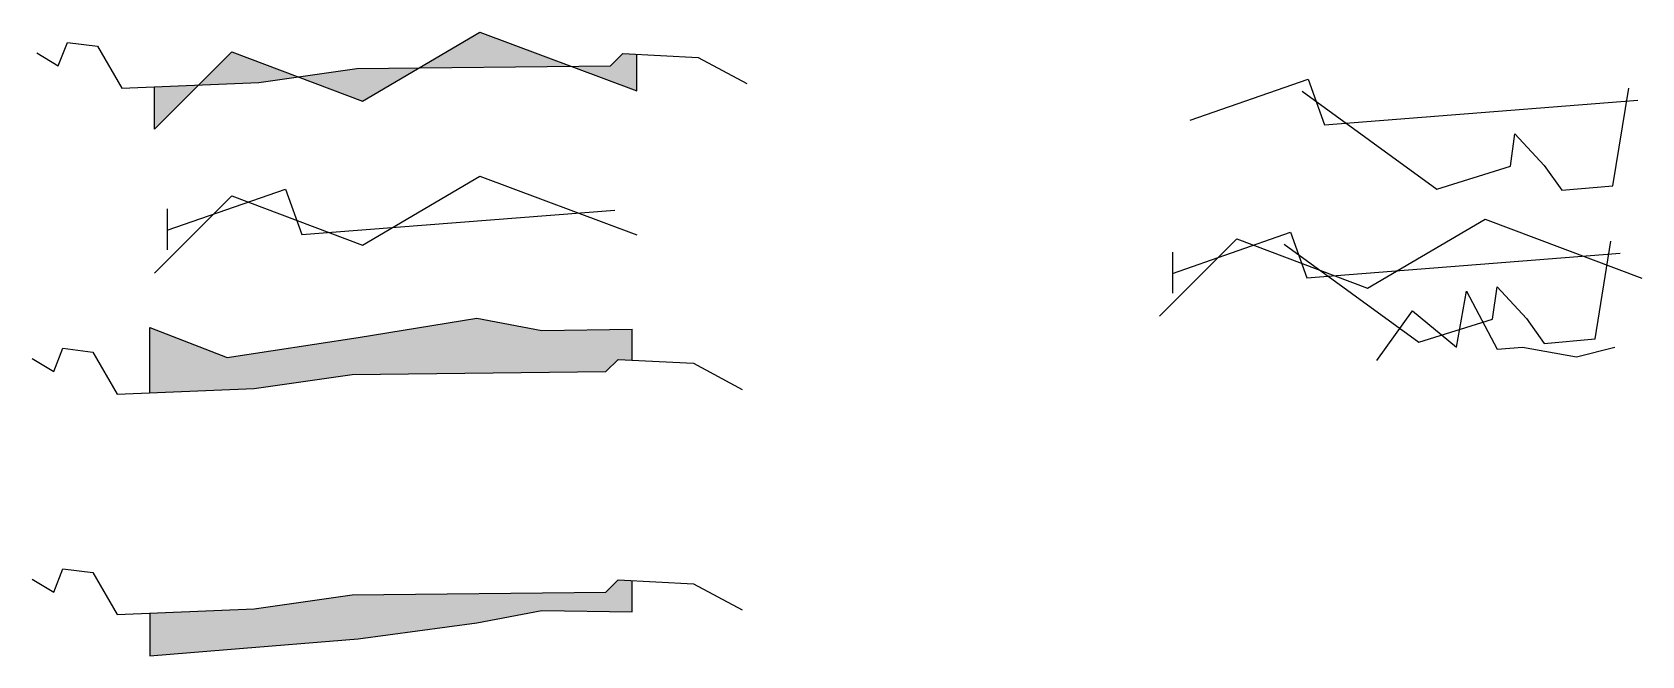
# Model space of a CAD drawing. Extents: x 0.3 to 31.4, y -6.1 to 5.9.
import ezdxf

# ---------------------------------------------------------------- set-up
doc = ezdxf.new("R2010")
doc.units = 0
doc.header["$MEASUREMENT"] = 0
doc.layers.get('0').update_dxf_attribs({"color": 74, "linetype": 'CONTINUOUS'})
for name, color, linetype in [('CUT', 12, 'CONTINUOUS'), ('FILL', 6, 'CONTINUOUS'), ('LAYER1', 40, 'CONTINUOUS'), ('LAYER2', 130, 'CONTINUOUS')]:
    doc.layers.add(name, color=color, linetype=linetype)

msp = doc.modelspace()

# ---------------------------------------------------------------- hatches: boundary and pattern name
at = {"layer": 'CUT'}
h = msp.add_hatch(dxfattribs=at)
h.set_pattern_fill('ANSI36', color=256, scale=0.5, style=0)
h.paths.add_polyline_path([(11.359, -0.621), (11.594, -0.387), (11.864, -0.4), (11.864, 0.201), (10.121, 0.174), (8.868, 0.414), (6.575, 0.041), (4.045, -0.351), (2.549, 0.228), (2.549, -1.027), (4.567, -0.945), (6.459, -0.675)])
h.paths.add_polyline_path([(4.135, 5.553), (3.493, 4.912), (4.657, 4.959), (5.418, 5.068)])
h.paths.add_polyline_path([(10.679, 5.275), (8.927, 5.931), (7.753, 5.242)])
at = {"layer": 'FILL'}
h = msp.add_hatch(dxfattribs=at)
h.set_pattern_fill('ANSI36', color=256, scale=0.5, style=0)
h.paths.add_polyline_path([(6.459, -4.931), (4.567, -5.201), (2.549, -5.284), (2.549, -6.106), (4.045, -5.988), (6.575, -5.782), (8.868, -5.471), (10.121, -5.231), (11.864, -5.258), (11.864, -4.657), (11.594, -4.643), (11.359, -4.877)])
h.paths.add_polyline_path([(6.549, 5.229), (5.418, 5.068), (6.657, 4.599), (7.753, 5.242)])
h.paths.add_polyline_path([(11.449, 5.283), (10.679, 5.275), (11.954, 4.797), (11.954, 5.504), (11.684, 5.517)])
h.paths.add_polyline_path([(2.639, 4.877), (2.639, 4.059), (3.493, 4.912)])

# ---------------------------------------------------------------- linework, layer by layer
for points in [[(2.639, 4.059), (4.135, 5.553), (6.657, 4.599), (8.927, 5.931), (11.954, 4.797)], [(2.639, 1.281), (4.135, 2.775), (6.657, 1.821), (8.927, 3.153), (11.954, 2.019)], [(22.051, 0.447), (23.546, 1.941), (26.069, 0.987), (28.339, 2.319), (31.365, 1.185)], [(2.549, 0.228), (4.045, -0.351), (6.575, 0.041), (8.868, 0.414), (10.121, 0.174), (11.864, 0.201)], [(2.549, -5.284), (2.549, -6.106), (4.045, -5.988), (6.575, -5.782), (8.868, -5.471), (10.121, -5.231), (11.864, -5.258), (11.864, -4.657)]]:
    msp.add_lwpolyline(points)
at = {"layer": 'CUT'}
for p, q in [((2.887, 2.522), (2.887, 1.729)), ((22.299, 1.688), (22.299, 0.895))]:
    msp.add_line(p, q, dxfattribs=at)
for points in [[(24.803, 4.792), (27.405, 2.904), (28.829, 3.345), (28.915, 3.97), (29.48, 3.358), (29.823, 2.879), (30.805, 2.965), (31.112, 4.853)], [(24.459, 1.837), (27.061, -0.051), (28.485, 0.391), (28.571, 1.016), (29.136, 0.403), (29.48, -0.075), (30.462, 0.011), (30.769, 1.899)]]:
    msp.add_lwpolyline(points, dxfattribs=at)
at = {"layer": 'CUT', "color": 3}
msp.add_lwpolyline([(26.251, -0.406), (26.939, 0.55), (27.786, -0.149), (27.982, 0.93), (28.571, -0.185), (29.062, -0.149), (30.106, -0.333), (30.842, -0.149)], dxfattribs=at)
at = {"layer": 'LAYER1'}
for points in [[(0.369, 5.535), (0.784, 5.283), (0.964, 5.733), (1.54, 5.661), (2.009, 4.851), (4.657, 4.959), (6.549, 5.229), (11.449, 5.283), (11.684, 5.517), (13.143, 5.445), (14.08, 4.941)], [(22.642, 4.23), (24.924, 5.023), (25.24, 4.144), (31.288, 4.617)], [(2.887, 2.109), (5.169, 2.902), (5.485, 2.024), (11.533, 2.497)], [(22.299, 1.275), (24.58, 2.068), (24.897, 1.19), (30.945, 1.663)], [(0.279, -0.369), (0.694, -0.621), (0.874, -0.171), (1.45, -0.243), (1.919, -1.053), (4.567, -0.945), (6.459, -0.675), (11.359, -0.621), (11.594, -0.387), (13.053, -0.459), (13.99, -0.963)], [(0.279, -4.625), (0.694, -4.877), (0.874, -4.427), (1.45, -4.499), (1.919, -5.309), (4.567, -5.201), (6.459, -4.931), (11.359, -4.877), (11.594, -4.643), (13.053, -4.715), (13.99, -5.219)]]:
    msp.add_lwpolyline(points, dxfattribs=at)
at = {"layer": 'LAYER2'}
for p, q in [((11.954, 4.797), (11.954, 5.504)), ((2.639, 4.059), (2.639, 4.877)), ((2.549, -1.027), (2.549, 0.228)), ((11.864, -0.4), (11.864, 0.201))]:
    msp.add_line(p, q, dxfattribs=at)

doc.saveas('drawing.dxf')
